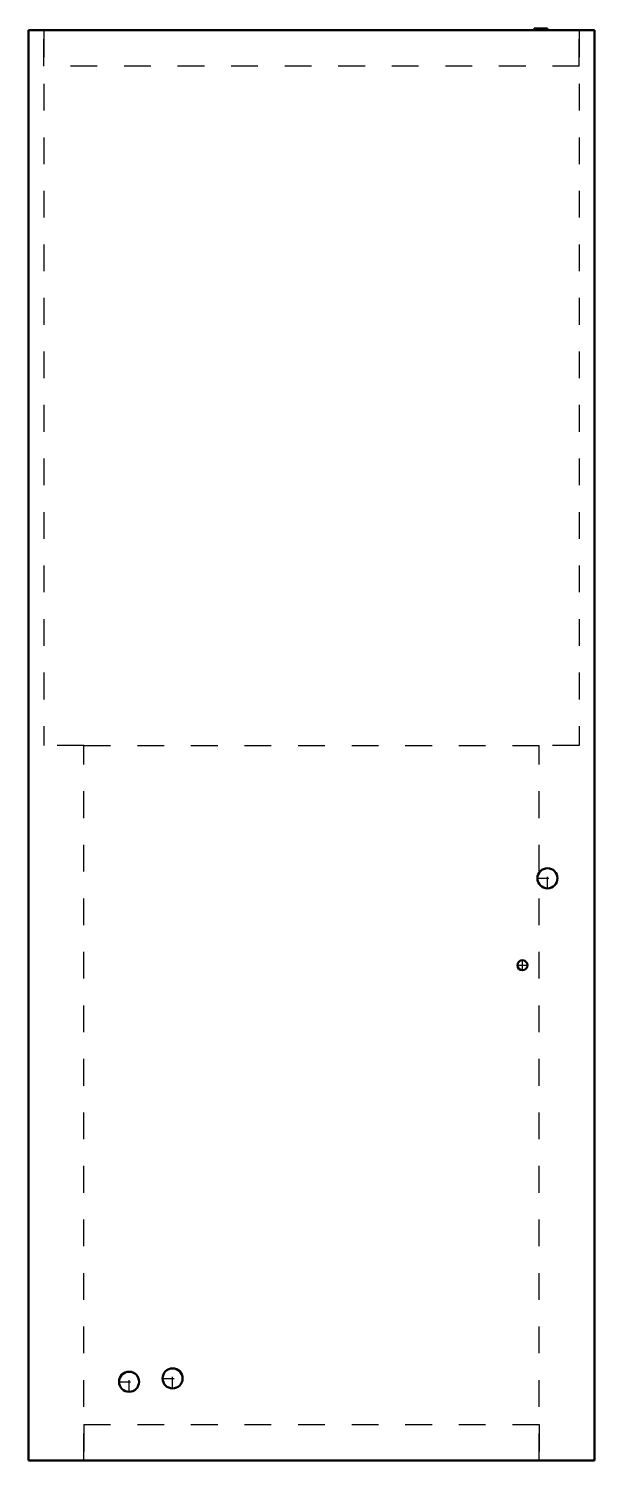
# Model space of a CAD drawing. Header units: inches. Extents: x -10.6 to 10.6, y 0 to 53.5.
import ezdxf

# ---------------------------------------------------------------- set-up
doc = ezdxf.new("R2010")
doc.units = ezdxf.units.IN
doc.header["$MEASUREMENT"] = 0
doc.linetypes.add('Center', pattern=[1.5, 0.45, -0.5, 0.05, -0.5])
doc.linetypes.add('Dashed', pattern=[2, 1, -1])
for name, color, linetype, lineweight in [('AM_0', 7, 'Continuous', 50), ('AM_7', 7, 'Center', 25), ('AM_9', 6, 'Dashed', 25)]:
    doc.layers.add(name, color=color, linetype=linetype, lineweight=lineweight)

# ---------------------------------------------------------------- blocks, each defined once
blk = doc.blocks.new('1_AMST42CU14_PART8_0_in_AMST42CU14_0')
at = {"layer": 'AM_9'}
for p, q in [((-10, 53.4375), (-10, 26.71875)), ((10, 53.4375), (10, 26.71875)), ((-8.5, 26.71875), (-10, 26.71875)), ((10, 26.71875), (8.5, 26.71875))]:
    blk.add_line(p, q, dxfattribs=at)
blk = doc.blocks.new('2_AMST42CU14_PART7_0_in_AMST42CU14_0')
at = {"layer": 'AM_9'}
for p, q in [((-8.5, 26.71875), (8.5, 26.71875)), ((-8.5, 0), (-8.5, 26.71875)), ((8.5, 0), (8.5, 26.71875))]:
    blk.add_line(p, q, dxfattribs=at)
blk = doc.blocks.new('3_AMST42CU14_PART6_0_in_AMST42CU14_0')
at = {"layer": 'AM_0'}
for p, q in [((8.3125, 53.5), (8.8125, 53.5)), ((8.3125, 53.5), (8.3125, 53.4375)), ((8.8125, 53.4375), (8.8125, 53.5))]:
    blk.add_line(p, q, dxfattribs=at)
blk = doc.blocks.new('4_AMST42CU14_PART5_0_in_AMST42CU14_0')
at = {"layer": 'AM_0'}
blk.add_circle((8.8125, 21.75), 0.375, dxfattribs=at)
at = {"layer": 'AM_7'}
for p, q in [((8.8125, 21.35625), (8.8125, 22.14375)), ((8.41875, 21.75), (9.20625, 21.75))]:
    blk.add_line(p, q, dxfattribs=at)
blk = doc.blocks.new('5_AMST42CU14_PART4_0_in_AMST42CU14_0')
at = {"layer": 'AM_0'}
blk.add_circle((7.875, 18.5), 0.1875, dxfattribs=at)
at = {"layer": 'AM_7'}
for p, q in [((7.678125, 18.5), (8.071875, 18.5)), ((7.875, 18.303125), (7.875, 18.696875))]:
    blk.add_line(p, q, dxfattribs=at)
blk = doc.blocks.new('6_AMST42CU14_PART3_0_in_AMST42CU14_0')
at = {"layer": 'AM_0'}
blk.add_circle((-6.8125, 2.9375), 0.375, dxfattribs=at)
at = {"layer": 'AM_7'}
for p, q in [((-6.8125, 2.54375), (-6.8125, 3.33125)), ((-7.20625, 2.9375), (-6.41875, 2.9375))]:
    blk.add_line(p, q, dxfattribs=at)
blk = doc.blocks.new('7_AMST42CU14_PART2_0_in_AMST42CU14_0')
at = {"layer": 'AM_0'}
blk.add_circle((-5.1875, 3.0625), 0.375, dxfattribs=at)
at = {"layer": 'AM_7'}
for p, q in [((-5.1875, 2.66875), (-5.1875, 3.45625)), ((-5.58125, 3.0625), (-4.79375, 3.0625))]:
    blk.add_line(p, q, dxfattribs=at)
blk = doc.blocks.new('8_AMST42CU14_PART1_0_in_AMST42CU14_0')
at = {"layer": 'AM_0'}
for p, q in [((10.563, 53.437), (-10.562, 53.437)), ((-10.562, 53.437), (-10.562, 0)), ((10.563, 0), (10.563, 53.437)), ((-10.562, 0), (10.563, 0))]:
    blk.add_line(p, q, dxfattribs=at)
at = {"layer": 'AM_9'}
for p, q in [((-10, 52.102), (-10, 53.437)), ((10, 52.102), (10, 53.437)), ((10, 52.102), (-10, 52.102)), ((-8.5, 1.336), (-8.5, 0)), ((-8.5, 1.336), (8.5, 1.336)), ((8.5, 1.336), (8.5, 0))]:
    blk.add_line(p, q, dxfattribs=at)

msp = doc.modelspace()

# ---------------------------------------------------------------- block references
for name in ['8_AMST42CU14_PART1_0_in_AMST42CU14_0', '1_AMST42CU14_PART8_0_in_AMST42CU14_0', '3_AMST42CU14_PART6_0_in_AMST42CU14_0', '2_AMST42CU14_PART7_0_in_AMST42CU14_0', '4_AMST42CU14_PART5_0_in_AMST42CU14_0', '5_AMST42CU14_PART4_0_in_AMST42CU14_0', '6_AMST42CU14_PART3_0_in_AMST42CU14_0', '7_AMST42CU14_PART2_0_in_AMST42CU14_0']:
    msp.add_blockref(name, (0, 0))

doc.saveas('drawing.dxf')
